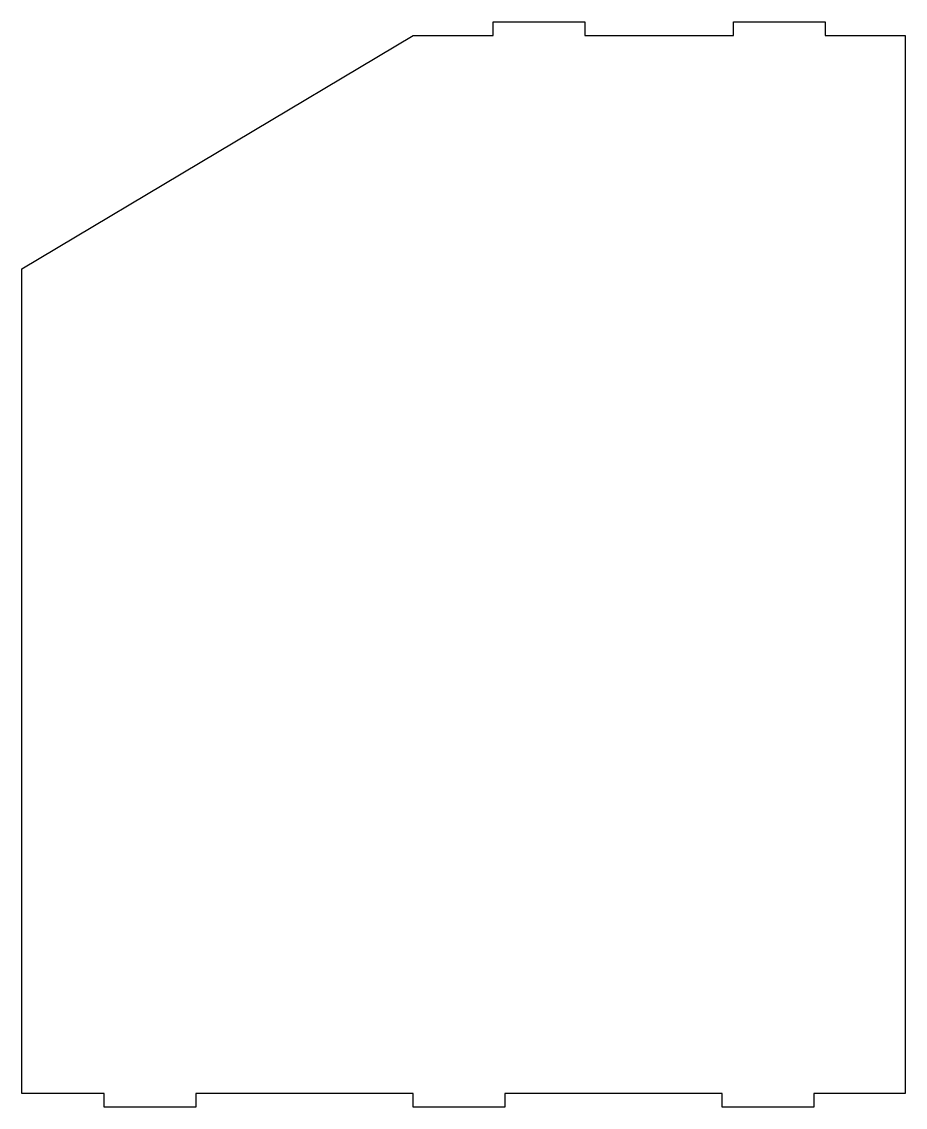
# Model space of a CAD drawing. Header units: millimetres. Extents: x 0 to 386, y 0 to 474.
import ezdxf

# ---------------------------------------------------------------- set-up
doc = ezdxf.new("R2010")
doc.units = ezdxf.units.MM

msp = doc.modelspace()

# ---------------------------------------------------------------- linework, layer by layer
for p, q in [((206, 468), (206, 474)), ((206, 474), (246, 474)), ((246, 474), (246, 468)), ((311, 468), (311, 474)), ((311, 474), (351, 474)), ((351, 474), (351, 468)), ((0, 366.07), (171, 468)), ((171, 468), (206, 468)), ((246, 468), (311, 468)), ((351, 468), (386, 468)), ((386, 468), (386, 6)), ((0, 6), (0, 366.07)), ((36, 6), (0, 6)), ((36, 0), (36, 6)), ((171, 6), (76, 6)), ((76, 6), (76, 0)), ((171, 0), (171, 6)), ((306, 6), (211, 6)), ((211, 6), (211, 0)), ((306, 0), (306, 6)), ((386, 6), (346, 6)), ((346, 6), (346, 0)), ((76, 0), (36, 0)), ((211, 0), (171, 0)), ((346, 0), (306, 0))]:
    msp.add_line(p, q)

doc.saveas('drawing.dxf')
